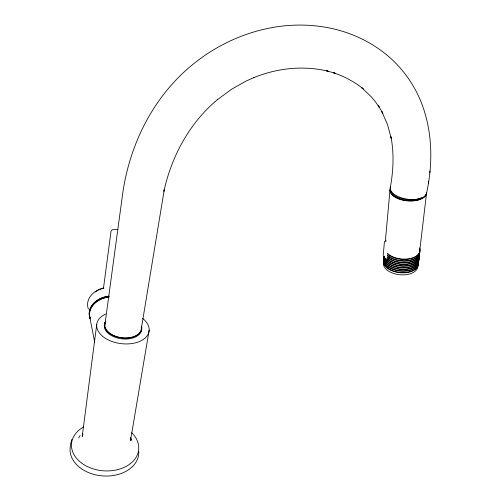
<?xml version="1.0" encoding="UTF-8"?>
<svg xmlns="http://www.w3.org/2000/svg" width="501" height="501" viewBox="0 0 501 501"><rect width="100%" height="100%" fill="white"/><g stroke="black" fill="none" stroke-linecap="round" stroke-linejoin="round"><path stroke-width="0.75" d="M426.395 193.856C435.325 154.352 431.518 109.969 406.994 76.553C386.584 48.002 353.236 30.361 318.692 26.246C272.632 20.397 225.344 36.78 190.242 66.589C152.091 98.672 129.045 146.167 122.476 195.158L104.934 324.429M383.209 255.335L384.399 242.102L384.856 241.231L386.352 240.906M383.465 262.01L383.954 256.612M385.357 241.175L389.972 190.23M418.11 264.29L418.936 257.326M419.118 255.779L426.639 192.334A18.387 9.469 5 0 1 406.749 200.801A18.387 9.469 5 0 1 390.335 188.407M96.737 324.379L82.208 436.427L82.903 433.778M103.507 288.031L111.022 231.287L112.268 229.702L117.948 229.502M429.739 172.826L429.99 170.998M428.361 183.404L428.599 181.631M390.204 188.1C393.373 171.198 394.193 153.701 390.968 136.735L391.337 138.746L387.48 124.461L381.793 111.56L382.896 113.42L378.305 105.642L379.414 107.508L375.525 101.96L371.247 96.774L361.584 87.55L363.238 88.884C354.389 81.726 344.193 76.321 333.397 72.758L335.182 73.265L326.652 70.823L328.349 71.305C303.575 65.161 277.053 68.098 253.556 77.736L253.957 77.555L246.072 81.081L231.443 89.341L217.271 99.762L217.597 99.499C189.722 122.682 171.605 156.087 163.915 191.25L164.322 189.447L141.363 328.368M130.498 440.623L149.185 330.046M70.585 444.074L71.887 439.302M130.511 437.836L131.801 440.141M130.611 438.782L131.105 440.185L130.448 437.974M89.554 315.868L94.708 342.283M426.464 192.804A18.205 9.375 5 0 1 406.186 200.5A18.205 9.375 5 0 1 390.529 188.307M421.554 197.713A18.218 9.369 5 0 1 400.543 198.346A18.218 9.369 5 0 1 390.417 187.981M90.18 318.818A20.027 15.374 -13.4 0 1 108.792 296.961M90.03 318.029A20.002 15.368 -13.4 0 1 109.274 296.129M417.947 265.699A17.366 10.07 6 0 1 400.737 274.824A17.366 10.07 6 0 1 383.34 263.42M78.626 438.031A28.363 20.453 4.7 0 1 80.122 435.645M142.679 318.467A26.39 16.138 7.2 0 1 140.224 341.168A26.39 16.138 7.2 0 1 103.156 336.722A26.39 16.138 7.2 0 1 105.661 314.021M138.815 451.727A34.444 24.987 4.6 0 1 101.24 475.793A34.444 24.987 4.6 0 1 70.779 444.537M131.75 432.72A33.717 24.324 4.7 0 1 126.001 466.469A33.717 24.324 4.7 0 1 78.989 460.895A33.717 24.324 4.7 0 1 83.523 427.002M90.318 318.774A19.883 15.268 -13.4 0 1 109.061 297.049M90.167 317.985A19.858 15.255 -13.4 0 1 89.522 315.824M89.403 315.079A19.858 15.255 -13.4 0 1 89.397 312.035M89.491 311.428A19.858 15.255 -13.4 0 1 108.88 296.279M95.328 291.958A18.449 14.297 -13.1 0 1 98.359 290.11M99.004 289.797A18.449 14.297 -13.1 0 1 101.027 288.971M101.716 288.739A18.449 14.297 -13.1 0 1 103.845 288.169M88.408 308.985A19.608 15.18 -13.1 0 1 103.801 287.956M419.531 248.302A17.76 10.058 5.7 0 1 409.154 259.08A17.76 10.058 5.7 0 1 387.467 253.857M419.575 247.945A17.767 10.051 5.7 0 1 409.192 258.716A17.767 10.051 5.7 0 1 387.498 253.493M419.75 251.972A17.735 10.07 5.8 0 1 407.338 260.996A17.735 10.07 5.8 0 1 387.311 255.541M419.794 251.615A17.742 10.064 5.8 0 1 407.376 260.639A17.742 10.064 5.8 0 1 387.342 255.178M419.55 253.644A17.71 10.083 5.8 0 1 407.156 262.681A17.71 10.083 5.8 0 1 387.154 257.213M419.594 253.287A17.717 10.076 5.8 0 1 407.194 262.324A17.717 10.076 5.8 0 1 387.185 256.856M419.149 253.982A17.692 10.095 5.8 0 1 408.058 264.221A17.692 10.095 5.8 0 1 386.997 258.892M419.193 253.625A17.698 10.089 5.8 0 1 408.102 263.858A17.698 10.089 5.8 0 1 387.029 258.529M419.155 256.982A17.667 10.108 5.8 0 1 403.393 266.206A17.667 10.108 5.8 0 1 384.261 256.7M419.199 256.625A17.673 10.101 5.8 0 1 405.14 265.812A17.673 10.101 5.8 0 1 385.263 258.322M418.761 257.301A17.641 10.12 5.9 0 1 402.641 267.872A17.641 10.12 5.9 0 1 383.804 256.355M418.798 256.944A17.648 10.114 5.9 0 1 402.679 267.515A17.648 10.114 5.9 0 1 383.835 255.998M418.761 260.295A17.623 10.133 5.9 0 1 399.598 269.325A17.623 10.133 5.9 0 1 384.017 256.055M418.604 258.604A17.623 10.126 5.9 0 1 401.357 269.125A17.623 10.126 5.9 0 1 383.854 256.343M418.567 261.948A17.598 10.145 5.9 0 1 399.429 270.985A17.598 10.145 5.9 0 1 383.872 257.702M418.611 261.597A17.604 10.139 5.9 0 1 399.466 270.628A17.604 10.139 5.9 0 1 383.904 257.351M418.172 262.255A17.573 10.152 5.9 0 1 400.399 272.763A17.573 10.152 5.9 0 1 383.722 259.343M418.216 261.898A17.579 10.152 5.9 0 1 400.437 272.406A17.579 10.152 5.9 0 1 383.753 258.992M141.608 327.723A18.781 11.485 7.2 0 1 120.597 338.67A18.781 11.485 7.2 0 1 105.511 321.98M141.583 326.132A18.794 11.479 7.2 0 1 122.238 338.018A18.794 11.479 7.2 0 1 105.066 322.162M141.282 326.896A18.33 11.191 7.2 0 1 121.668 337.687A18.33 11.191 7.2 0 1 105.517 322.293M426.633 192.697A18.387 8.993 8.8 0 1 406.33 199.022A18.387 8.993 8.8 0 1 390.555 186.378"/></g></svg>
